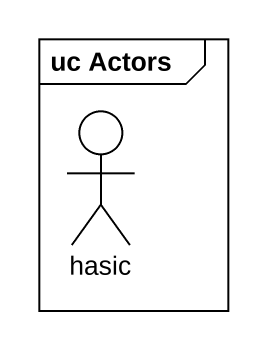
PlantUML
@startuml
mainframe uc Actors
actor hasic
@enduml
